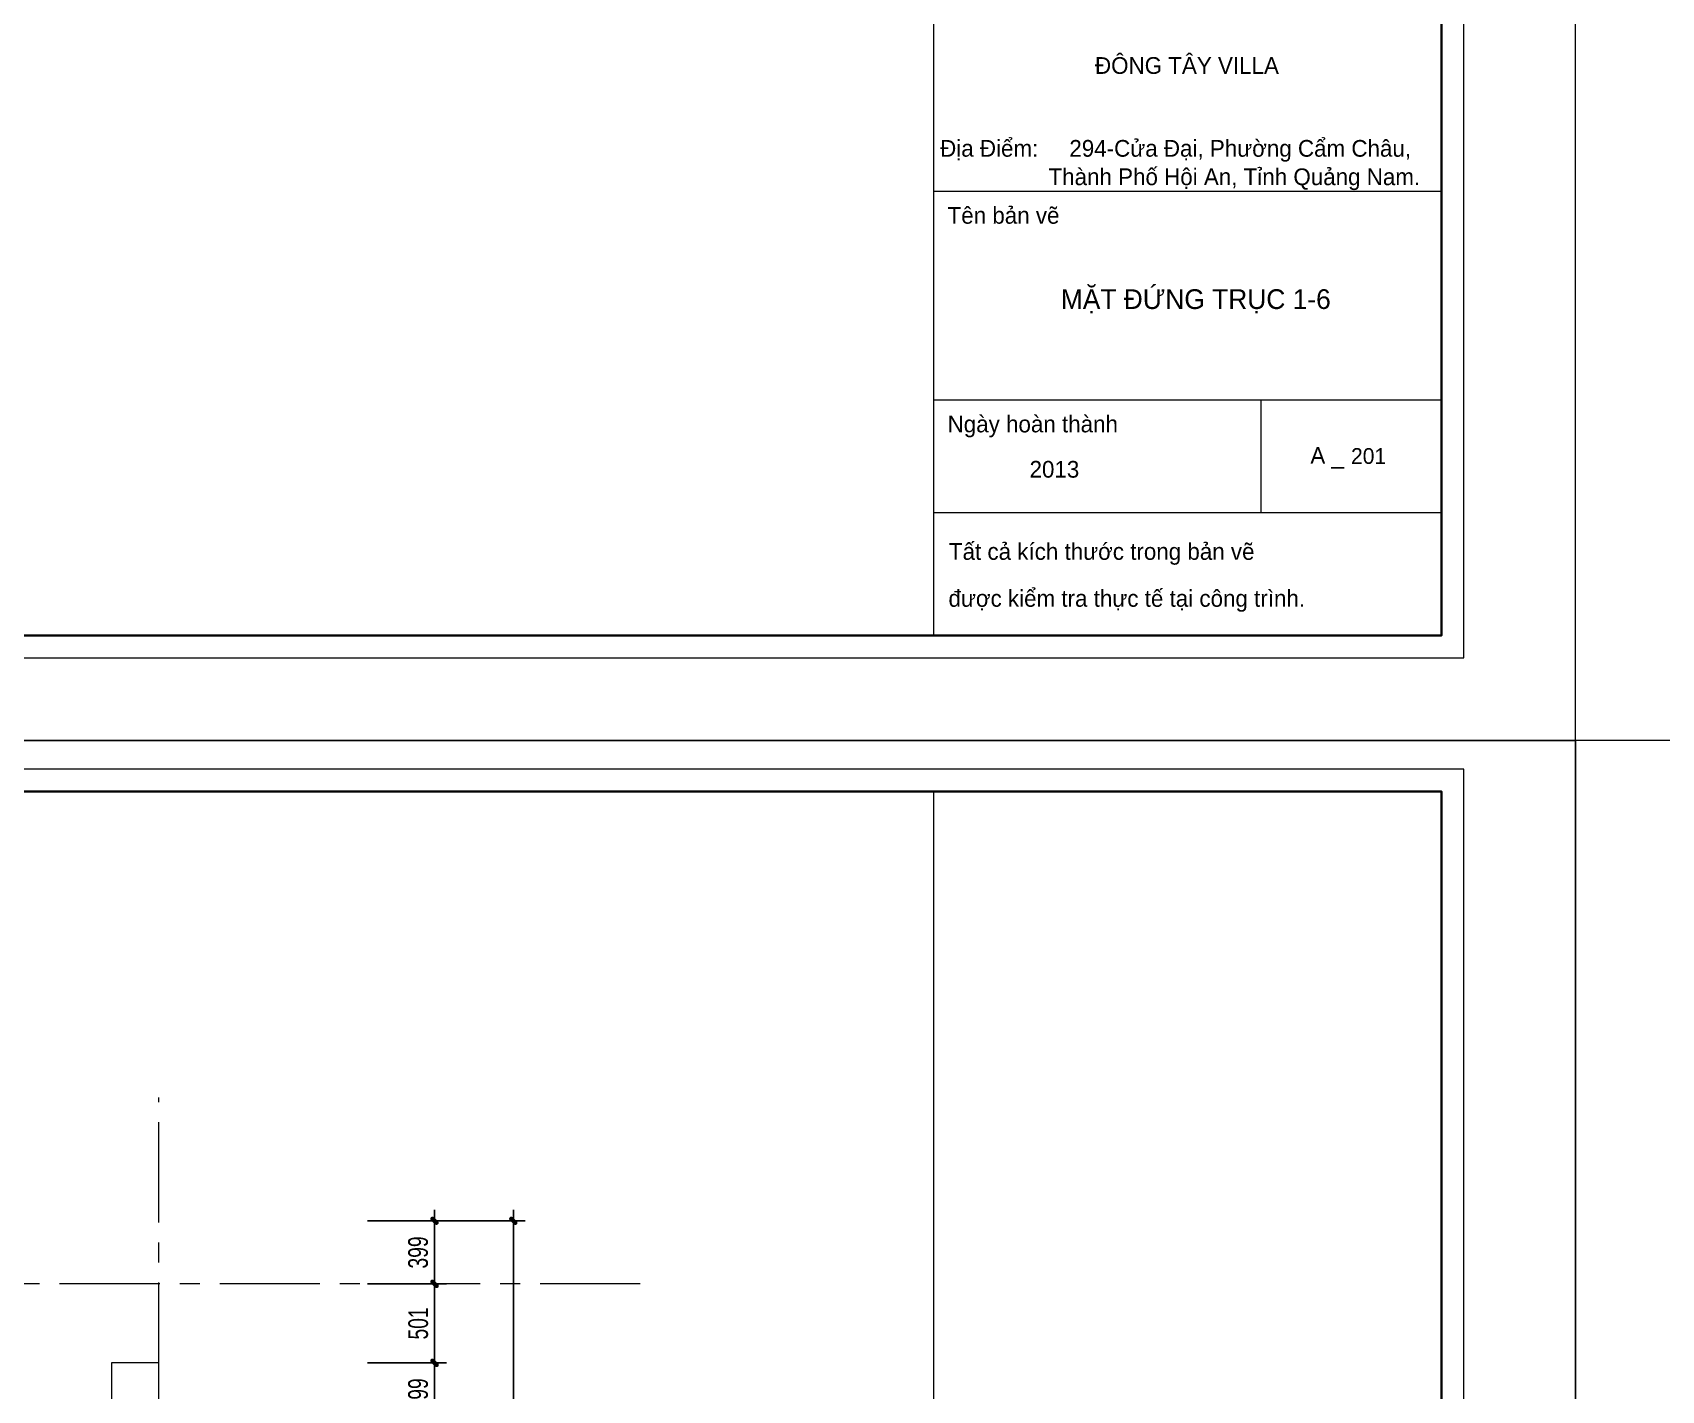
# Model space of a CAD drawing. Header units: inches. Extents: x 88947 to 296847, y 35049 to 161062.
# Drawn here: x 168261 to 178593, y 114937 to 123548 of the extents above; entities that cross this region are included whole.
import ezdxf

# ---------------------------------------------------------------- set-up
doc = ezdxf.new("R2010")
doc.units = ezdxf.units.IN
doc.header["$MEASUREMENT"] = 0
doc.header["$PDMODE"] = 1
doc.linetypes.add('ACAD_ISO03W100', pattern=[30, 12, -18])
doc.linetypes.add('CENTER', pattern=[50.8, 31.75, -6.35, 6.35, -6.35])
for name, color, linetype, lineweight in [('A-Dims', 145, 'Continuous', 25), ('A-Text', 30, 'Continuous', 9), ('A-Wall', 2, 'Continuous', 35), ('DIM', 7, 'Continuous', 25), ('KHUNG 2', 144, 'Continuous', 18), ('NETMANH', 192, 'Continuous', 18), ('THAY', 3, 'Continuous', 18), ('TRUC', 252, 'ACAD_ISO03W100', 13)]:
    doc.layers.add(name, color=color, linetype=linetype, lineweight=lineweight)
doc.layers.add('text', color=2, linetype='Continuous')
doc.styles.add('FRANKO', font='VFRANKO.TTF')
doc.styles.add('VNI-HELVE-CONDENSE', font='VNARIAL.TTF', dxfattribs={"width": 0.7})
doc.dimstyles.new('TAS-100', dxfattribs={"dimscale": 50, "dimtxt": 2.5, "dimasz": 0.7, "dimexe": 1.5, "dimexo": 1.5, "dimgap": 0.8, "dimtad": 1, "dimdec": 0, "dimzin": 3, "dimdsep": 46, "dimtxsty": 'VNI-HELVE-CONDENSE', "dimblk": 'TICK', "dimcen": 2.5, "dimclrt": 71, "dimazin": 2, "dimtfac": 0.75, "dimtdec": 0, "dimtix": 1, "dimtmove": 2, "dimatfit": 2, "dimldrblk": 'TICK123', "dimfxl": 1.5, "dimtolj": 1, "dimtzin": 0, "dimarcsym": 0})

# ---------------------------------------------------------------- blocks, each defined once
blk = doc.blocks.new('khung ten')
at = {"layer": 'A-Wall', "ltscale": 0.7}
blk.add_lwpolyline([(267204, -219099), (305804, -219099), (305804, -190799), (267204, -190799)], close=True, dxfattribs=at)
at = {"layer": 'KHUNG 2', "ltscale": 0.7}
for p, q in [((301249, -219099), (301249, -190799)), ((301249, -215115), (305804, -215115)), ((301249, -216986), (305804, -216986)), ((304185, -217998), (304185, -216986)), ((301249, -217998), (305804, -217998))]:
    blk.add_line(p, q, dxfattribs=at)
blk.add_lwpolyline([(267004, -219299), (306004, -219299), (306004, -190599), (267004, -190599)], close=True, dxfattribs=at)
at = {"layer": 'NETMANH', "ltscale": 0.7}
blk.add_lwpolyline([(265004, -220042), (307004, -220042), (307004, -190342), (265004, -190342)], close=True, dxfattribs=at)
at = {"layer": 'text', "linetype": 'Continuous', "style": 'FRANKO'}
for s, p in [('ÑOÂNG TAÂY VILLA', (302695, -214063)), ('Ñòa Ñieåm:     294-Cöûa Ñaïi, Phöôøng Caåm Chaâu, ', (301306, -214806)), ('Thaønh Phoá Hoäi An, Tænh Quaûng Nam.', (302278, -215061)), ('Teân baûn veõ ', (301373, -215407)), ('Ngaøy hoaøn thaønh', (301373, -217278)), ('2013', (302108, -217684)), ('A _ ', (304627, -217560)), ('Taát caû kích thöôùc trong baûn veõ ', (301385, -218421)), ('ñöôïc kieåm tra thöïc teá taïi coâng trình.', (301381, -218842))]:
    blk.add_text(s, height=150, dxfattribs=at).set_placement(p)
blk = doc.blocks.new('TICK')
at = {"layer": 'A-Dims', "color": 1}
for p, q in [((-2, 0), (2, 0)), ((0, 1.5), (0, -1.5))]:
    blk.add_line(p, q, dxfattribs=at)
at = {"layer": 'A-Dims', "color": 1, "const_width": 0.788}
blk.add_lwpolyline([(-0.33, -0.35), (0.38, 0.38)], dxfattribs=at)
at = {"layer": 'A-Dims', "color": 1, "const_width": 0.394}
for points in [[(0.24, 0.52, -0.414214), (0.52, 0.52, -1)], [(0.52, 0.52, -0.414214), (0.52, 0.24, -1)], [(-0.47, -0.21, 0.414214), (-0.47, -0.49, 1)], [(-0.47, -0.49, 0.414214), (-0.19, -0.49, 1)]]:
    blk.add_lwpolyline(points, format="xyb", dxfattribs=at)
blk = doc.blocks.new('*D2812')
at = {"layer": 'Defpoints', "color": 0}
for p in [(170311, 116012), (171311, 116012), (170311, 112628)]:
    blk.add_point(p, dxfattribs=at)
at = {"layer": 'DIM', "color": 0, "lineweight": -2}
for p, q in [((170386, 116012), (171386, 116012)), ((171311, 112663), (171311, 115977)), ((170386, 112628), (171386, 112628))]:
    blk.add_line(p, q, dxfattribs=at)
at = {"layer": 'DIM', "color": 0, "lineweight": -2, "xscale": 35, "yscale": 35, "zscale": 35}
for p, rotation in [((171311, 116012), 90), ((171311, 112628), 270)]:
    blk.add_blockref('TICK', p, dxfattribs=dict(at, rotation=rotation))
at = {"layer": 'DIM', "color": 71, "insert": (171207, 114320), "char_height": 125, "attachment_point": 5, "rotation": 90, "style": 'VNI-HELVE-CONDENSE'}
blk.add_mtext('\\A1;3383', dxfattribs=at)
blk = doc.blocks.new('TICK123')
at = {"layer": 'A-Dims', "color": 1}
blk.add_lwpolyline([(0.05, 0, 0, 0.84, 0), (-2.11, 0, 8.4, 8.4, 0)], format="xyseb", dxfattribs=at)
blk = doc.blocks.new('*D2813')
at = {"layer": 'Defpoints', "color": 0}
for p in [(170311, 115112), (170811, 115112), (170311, 114713)]:
    blk.add_point(p, dxfattribs=at)
at = {"layer": 'DIM', "color": 0, "lineweight": -2}
for p, q in [((170386, 115112), (170886, 115112)), ((170811, 114748), (170811, 115077)), ((170386, 114713), (170886, 114713))]:
    blk.add_line(p, q, dxfattribs=at)
at = {"layer": 'DIM', "color": 0, "lineweight": -2, "xscale": 35, "yscale": 35, "zscale": 35}
for p, rotation in [((170811, 115112), 90), ((170811, 114713), 270)]:
    blk.add_blockref('TICK', p, dxfattribs=dict(at, rotation=rotation))
at = {"layer": 'DIM', "color": 71, "insert": (170707, 114912), "char_height": 125, "attachment_point": 5, "rotation": 90, "style": 'VNI-HELVE-CONDENSE'}
blk.add_mtext('\\A1;399', dxfattribs=at)
blk = doc.blocks.new('*D2814')
at = {"layer": 'Defpoints', "color": 0}
for p in [(170311, 115613), (170811, 115613), (170311, 115112)]:
    blk.add_point(p, dxfattribs=at)
at = {"layer": 'DIM', "color": 0, "lineweight": -2}
for p, q in [((170386, 115613), (170886, 115613)), ((170811, 115147), (170811, 115578)), ((170386, 115112), (170886, 115112))]:
    blk.add_line(p, q, dxfattribs=at)
at = {"layer": 'DIM', "color": 0, "lineweight": -2, "xscale": 35, "yscale": 35, "zscale": 35}
for p, rotation in [((170811, 115613), 90), ((170811, 115112), 270)]:
    blk.add_blockref('TICK', p, dxfattribs=dict(at, rotation=rotation))
at = {"layer": 'DIM', "color": 71, "insert": (170708, 115362), "char_height": 125, "attachment_point": 5, "rotation": 90, "style": 'VNI-HELVE-CONDENSE'}
blk.add_mtext('\\A1;501', dxfattribs=at)
blk = doc.blocks.new('*D2815')
at = {"layer": 'Defpoints', "color": 0}
for p in [(170311, 116012), (170811, 116012), (170311, 115613)]:
    blk.add_point(p, dxfattribs=at)
at = {"layer": 'DIM', "color": 0, "lineweight": -2}
for p, q in [((170386, 116012), (170886, 116012)), ((170811, 115648), (170811, 115977)), ((170386, 115613), (170886, 115613))]:
    blk.add_line(p, q, dxfattribs=at)
at = {"layer": 'DIM', "color": 0, "lineweight": -2, "xscale": 35, "yscale": 35, "zscale": 35}
for p, rotation in [((170811, 116012), 90), ((170811, 115613), 270)]:
    blk.add_blockref('TICK', p, dxfattribs=dict(at, rotation=rotation))
at = {"layer": 'DIM', "color": 71, "insert": (170707, 115812), "char_height": 125, "attachment_point": 5, "rotation": 90, "style": 'VNI-HELVE-CONDENSE'}
blk.add_mtext('\\A1;399', dxfattribs=at)
blk = doc.blocks.new('*D3751')
at = {"layer": 'Defpoints', "color": 0}
for p in [(170311, 116012), (171311, 116012), (170311, 112628)]:
    blk.add_point(p, dxfattribs=at)
at = {"layer": 'DIM', "color": 0, "lineweight": -2}
for p, q in [((170386, 116012), (171386, 116012)), ((171311, 112663), (171311, 115977)), ((170386, 112628), (171386, 112628))]:
    blk.add_line(p, q, dxfattribs=at)
at = {"layer": 'DIM', "color": 0, "lineweight": -2, "xscale": 35, "yscale": 35, "zscale": 35}
for p, rotation in [((171311, 116012), 90), ((171311, 112628), 270)]:
    blk.add_blockref('TICK', p, dxfattribs=dict(at, rotation=rotation))
at = {"layer": 'DIM', "color": 71, "insert": (171207, 114320), "char_height": 125, "attachment_point": 5, "rotation": 90, "style": 'VNI-HELVE-CONDENSE'}
blk.add_mtext('\\A1;3383', dxfattribs=at)
blk = doc.blocks.new('*D3752')
at = {"layer": 'Defpoints', "color": 0}
for p in [(170311, 115112), (170811, 115112), (170311, 114713)]:
    blk.add_point(p, dxfattribs=at)
at = {"layer": 'DIM', "color": 0, "lineweight": -2}
for p, q in [((170386, 115112), (170886, 115112)), ((170811, 114748), (170811, 115077)), ((170386, 114713), (170886, 114713))]:
    blk.add_line(p, q, dxfattribs=at)
at = {"layer": 'DIM', "color": 0, "lineweight": -2, "xscale": 35, "yscale": 35, "zscale": 35}
for p, rotation in [((170811, 115112), 90), ((170811, 114713), 270)]:
    blk.add_blockref('TICK', p, dxfattribs=dict(at, rotation=rotation))
at = {"layer": 'DIM', "color": 71, "insert": (170707, 114912), "char_height": 125, "attachment_point": 5, "rotation": 90, "style": 'VNI-HELVE-CONDENSE'}
blk.add_mtext('\\A1;399', dxfattribs=at)
blk = doc.blocks.new('*D3753')
at = {"layer": 'Defpoints', "color": 0}
for p in [(170311, 115613), (170811, 115613), (170311, 115112)]:
    blk.add_point(p, dxfattribs=at)
at = {"layer": 'DIM', "color": 0, "lineweight": -2}
for p, q in [((170386, 115613), (170886, 115613)), ((170811, 115147), (170811, 115578)), ((170386, 115112), (170886, 115112))]:
    blk.add_line(p, q, dxfattribs=at)
at = {"layer": 'DIM', "color": 0, "lineweight": -2, "xscale": 35, "yscale": 35, "zscale": 35}
for p, rotation in [((170811, 115613), 90), ((170811, 115112), 270)]:
    blk.add_blockref('TICK', p, dxfattribs=dict(at, rotation=rotation))
at = {"layer": 'DIM', "color": 71, "insert": (170708, 115362), "char_height": 125, "attachment_point": 5, "rotation": 90, "style": 'VNI-HELVE-CONDENSE'}
blk.add_mtext('\\A1;501', dxfattribs=at)
blk = doc.blocks.new('*D3754')
at = {"layer": 'Defpoints', "color": 0}
for p in [(170311, 116012), (170811, 116012), (170311, 115613)]:
    blk.add_point(p, dxfattribs=at)
at = {"layer": 'DIM', "color": 0, "lineweight": -2}
for p, q in [((170386, 116012), (170886, 116012)), ((170811, 115648), (170811, 115977)), ((170386, 115613), (170886, 115613))]:
    blk.add_line(p, q, dxfattribs=at)
at = {"layer": 'DIM', "color": 0, "lineweight": -2, "xscale": 35, "yscale": 35, "zscale": 35}
for p, rotation in [((170811, 116012), 90), ((170811, 115613), 270)]:
    blk.add_blockref('TICK', p, dxfattribs=dict(at, rotation=rotation))
at = {"layer": 'DIM', "color": 71, "insert": (170707, 115812), "char_height": 125, "attachment_point": 5, "rotation": 90, "style": 'VNI-HELVE-CONDENSE'}
blk.add_mtext('\\A1;399', dxfattribs=at)

msp = doc.modelspace()

# ---------------------------------------------------------------- linework, layer by layer
at = {"layer": 'THAY'}
msp.add_lwpolyline([(169061.3, 114585.7), (169061.3, 115111.5), (168761.3, 115111.5), (168761.3, 114585.7)], dxfattribs=at)
at = {"layer": 'TRUC', "linetype": 'CENTER', "ltscale": 20}
for points in [[(169061.3, 104826.7), (169061.3, 116795.7)], [(172115.9, 115612.6), (154105.4, 115612.6)]]:
    msp.add_lwpolyline(points, dxfattribs=at)

# ---------------------------------------------------------------- block references
at = {"layer": 'A-Text', "xscale": 0.7071428571362048, "yscale": 0.7071428573544836, "zscale": 0.7071428573664265}
for p in [(-39048.5, 274659.1), (-39048.5, 253657), (-9348.5, 253657)]:
    msp.add_blockref('khung ten', p, dxfattribs=at)

# ---------------------------------------------------------------- texts
at = {"layer": 'text', "style": 'FRANKO'}
for s, height, p in [('MAËT ÑÖÙNG TRUÏC 1-6', 125, (174783.4, 121795)), ('201', 100, (176624.1, 120812.6))]:
    msp.add_text(s, height=height, dxfattribs=at).set_placement(p)

# ---------------------------------------------------------------- dimensions: what is measured, and where the dimension line sits
at = {"layer": 'DIM'}
for base, p1, p2, picture, middle in [((171311.3, 116011.5), (170311.3, 112628.1), (170311.3, 116011.5), '*D2812', (171207.5, 114319.8)), ((170811.3, 116011.5), (170311.3, 115612.6), (170311.3, 116011.5), '*D2815', (170707.5, 115812)), ((171311.3, 116011.5), (170311.3, 112628.1), (170311.3, 116011.5), '*D3751', (171207.5, 114319.8)), ((170811.3, 116011.5), (170311.3, 115612.6), (170311.3, 116011.5), '*D3754', (170707.5, 115812)), ((170811.3, 115612.6), (170311.3, 115111.5), (170311.3, 115612.6), '*D2814', (170707.6, 115362)), ((170811.3, 115612.6), (170311.3, 115111.5), (170311.3, 115612.6), '*D3753', (170707.6, 115362)), ((170811.3, 115111.5), (170311.3, 114712.6), (170311.3, 115111.5), '*D2813', (170707.5, 114912)), ((170811.3, 115111.5), (170311.3, 114712.6), (170311.3, 115111.5), '*D3752', (170707.5, 114912))]:
    dim = msp.add_linear_dim(base=base, p1=p1, p2=p2, angle=90, dimstyle='TAS-100', dxfattribs=at)
    dim.commit()
    dim.dimension.update_dxf_attribs({"geometry": picture, "text_midpoint": middle})

doc.saveas('drawing.dxf')
